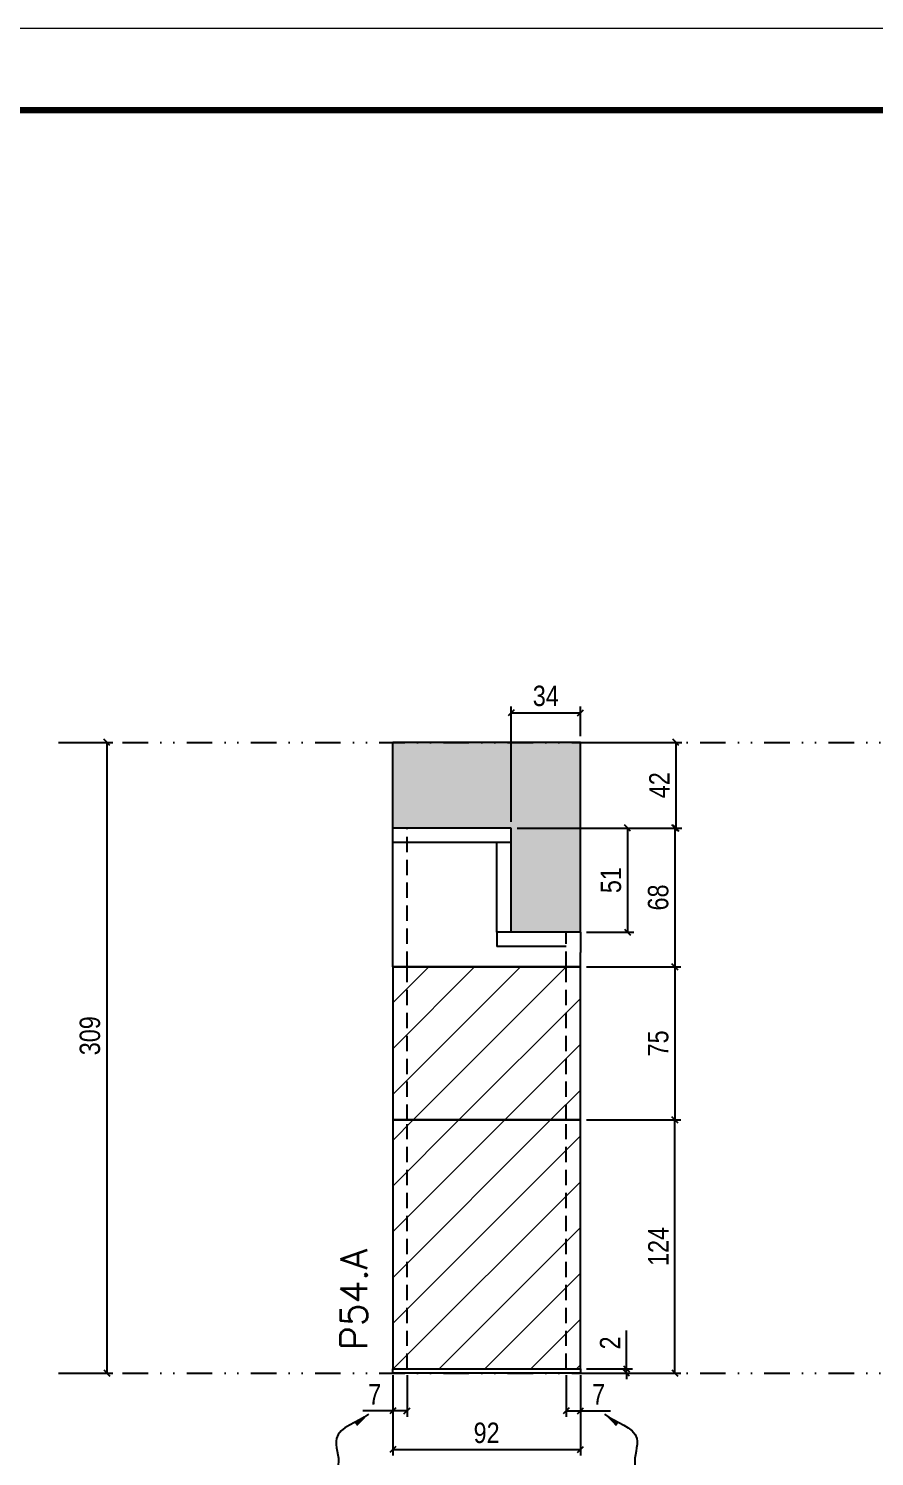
# Model space of a CAD drawing. Extents: x 2949 to 9203, y -16089 to 12527.
# Drawn here: x 3364 to 3778, y -13442 to -12742 of the extents above; entities that cross this region are included whole.
import ezdxf

# ---------------------------------------------------------------- set-up
doc = ezdxf.new("R2010")
doc.units = 0
for name, pattern in [('DASHED', [0.75, 0.5, -0.25]), ('DIVIDE2', [0.625, 0.25, -0.125, 0, -0.125, 0, -0.125]), ('HIDDEN', [0.375, 0.25, -0.125])]:
    doc.linetypes.add(name, pattern=pattern)
for name, color, linetype in [('COTA', 241, 'Continuous'), ('cotas', 4, 'Continuous'), ('Nível', 160, 'Continuous'), ('Painéis', 200, 'Continuous'), ('SARR_2.2x7', 40, 'Continuous'), ('Sarrafo de Pressão', 42, 'HIDDEN')]:
    doc.layers.add(name, color=color, linetype=linetype)
for name, color, linetype, lineweight in [('Folhas', 255, 'Continuous', 9), ('Hachura', 251, 'Continuous', 9), ('SARRAFO DE PRESSAO', 251, 'DASHED', 9), ('Texto Seção', 7, 'Continuous', 15)]:
    doc.layers.add(name, color=color, linetype=linetype, lineweight=lineweight)
doc.styles.add('COTA TECNICA', font='techl___.ttf', dxfattribs={"height": 10})
doc.styles.add('COTA TECNICA-50', font='techl___.ttf', dxfattribs={"height": 10})
doc.styles.add('REGUA-120', font='ROMANS.shx', dxfattribs={"height": 15})
doc.styles.get("Standard").update_dxf_attribs({"font": 'arial.ttf'})
doc.dimstyles.new('COTA PAINEL-50', dxfattribs={"dimtxt": 10, "dimasz": 3, "dimexe": 3, "dimexo": 3, "dimgap": 3, "dimtad": 1, "dimdec": 1, "dimzin": 12, "dimdsep": 46, "dimtxsty": 'COTA TECNICA-50', "dimblk1": 'OBLIQUE', "dimblk2": 'OBLIQUE', "dimsah": 1, "dimcen": 0.9, "dimclrd": 4, "dimclre": 4, "dimclrt": 240, "dimadec": 1, "dimazin": 3, "dimtfac": 1, "dimtdec": 1, "dimtmove": 0, "dimatfit": 3, "dimfxl": 1, "dimtolj": 1, "dimtzin": 12, "dimarcsym": 0})
doc.dimstyles.new('PAINEL', dxfattribs={"dimtxt": 10, "dimasz": 3, "dimexe": 3, "dimexo": 3, "dimgap": 3, "dimtad": 1, "dimdec": 1, "dimzin": 12, "dimdsep": 46, "dimtxsty": 'COTA TECNICA', "dimblk1": 'OBLIQUE', "dimblk2": 'OBLIQUE', "dimsah": 1, "dimcen": 0.9, "dimclrd": 4, "dimclre": 4, "dimclrt": 240, "dimadec": 1, "dimazin": 3, "dimtfac": 1, "dimtdec": 1, "dimtmove": 0, "dimatfit": 3, "dimfxl": 1, "dimtolj": 1, "dimtzin": 12, "dimarcsym": 0})
doc.dimstyles.get("Standard").update_dxf_attribs({"dimtxt": 0.18, "dimasz": 0.18, "dimexe": 0.18, "dimexo": 0.0625, "dimgap": 0.09, "dimtad": 0, "dimtih": 1, "dimtoh": 1, "dimdec": 4, "dimzin": 0, "dimdsep": 46, "dimtxsty": 'Standard', "dimcen": 0.09, "dimadec": 0, "dimazin": 0, "dimtfac": 1, "dimtdec": 4, "dimtofl": 0, "dimtmove": 0, "dimatfit": 3, "dimfxl": 1, "dimtolj": 1, "dimtzin": 0, "dimarcsym": 0})
pattern_1 = [(45, (-127662.416, -38793.522), (-11.2253202, 11.2253202), [])]

# ---------------------------------------------------------------- blocks, each defined once
blk = doc.blocks.new('9999999999')
at = {"layer": 'Folhas'}
blk.add_lwpolyline([(98138.98, 34190.21), (99623.98, 34190.21), (99623.98, 35240.21), (98138.98, 35240.21)], close=True, dxfattribs=at)
at = {"layer": 'Folhas', "color": 30, "const_width": 3}
blk.add_lwpolyline([(98213.98, 34230.21), (99583.98, 34230.21), (99583.98, 35200.21), (98213.98, 35200.21)], close=True, dxfattribs=at)
blk = doc.blocks.new('_Oblique')
at = {"color": 0, "linetype": 'ByBlock', "lineweight": -2}
blk.add_line((-0.5, -0.5), (0.5, 0.5), dxfattribs=at)
blk = doc.blocks.new('*D2991')
at = {"layer": 'cotas', "color": 4, "linetype": 'ByBlock', "lineweight": -2, "transparency": 16777216}
for p, q in [((3381.24, -13091.63), (3404.96, -13091.63)), ((3401.96, -13091.63), (3401.96, -13400.63)), ((3381.24, -13400.63), (3404.96, -13400.63))]:
    blk.add_line(p, q, dxfattribs=at)
at = {"layer": 'Defpoints', "color": 0, "linetype": 'ByBlock', "transparency": 16777216}
for p in [(3378.24, -13091.63), (3378.24, -13400.63), (3401.96, -13400.63)]:
    blk.add_point(p, dxfattribs=at)
at = {"layer": 'cotas', "color": 4, "linetype": 'ByBlock', "lineweight": -2, "transparency": 16777216, "xscale": 3, "yscale": 3, "zscale": 3}
for p, rotation in [((3401.96, -13091.63), 90), ((3401.96, -13400.63), 270)]:
    blk.add_blockref('_Oblique', p, dxfattribs=dict(at, rotation=rotation))
at = {"layer": 'cotas', "color": 240, "linetype": 'ByBlock', "transparency": 16777216, "insert": (3393.71, -13235.38), "char_height": 10, "attachment_point": 5, "rotation": 90, "style": 'COTA TECNICA'}
blk.add_mtext('\\A1;309', dxfattribs=at)
blk = doc.blocks.new('*D2977')
at = {"layer": 'COTA', "color": 4, "lineweight": -2, "transparency": 16777216}
for p, q in [((3542.09, -13401.63), (3542.09, -13441.09)), ((3634.09, -13401.63), (3634.09, -13441.09)), ((3542.09, -13438.09), (3634.09, -13438.09))]:
    blk.add_line(p, q, dxfattribs=at)
at = {"layer": 'Defpoints', "color": 0, "transparency": 16777216}
for p in [(3542.09, -13398.63), (3634.09, -13398.63), (3634.09, -13438.09)]:
    blk.add_point(p, dxfattribs=at)
at = {"layer": 'COTA', "color": 4, "lineweight": -2, "transparency": 16777216, "xscale": 3, "yscale": 3, "zscale": 3, "rotation": 180}
blk.add_blockref('_Oblique', (3542.09, -13438.09), dxfattribs=at)
at = {"layer": 'COTA', "color": 4, "lineweight": -2, "transparency": 16777216, "xscale": 3, "yscale": 3, "zscale": 3}
blk.add_blockref('_Oblique', (3634.09, -13438.09), dxfattribs=at)
at = {"layer": 'COTA', "color": 240, "transparency": 16777216, "insert": (3588.09, -13430), "char_height": 10, "attachment_point": 5, "style": 'COTA TECNICA'}
blk.add_mtext('\\A1;92', dxfattribs=at)
blk = doc.blocks.new('*D2978')
at = {"layer": 'COTA', "color": 4, "lineweight": -2, "transparency": 16777216}
for p, q in [((3542.09, -13403.63), (3542.09, -13422.14)), ((3549.09, -13401.63), (3549.09, -13422.14)), ((3542.09, -13419.14), (3527.36, -13419.14)), ((3549.09, -13419.14), (3542.09, -13419.14))]:
    blk.add_line(p, q, dxfattribs=at)
at = {"layer": 'Defpoints', "color": 0, "transparency": 16777216}
for p in [(3542.09, -13400.63), (3549.09, -13398.63), (3542.09, -13419.14)]:
    blk.add_point(p, dxfattribs=at)
at = {"layer": 'COTA', "color": 4, "lineweight": -2, "transparency": 16777216, "xscale": 3, "yscale": 3, "zscale": 3, "rotation": 180}
blk.add_blockref('_Oblique', (3542.09, -13419.14), dxfattribs=at)
at = {"layer": 'COTA', "color": 4, "lineweight": -2, "transparency": 16777216, "xscale": 3, "yscale": 3, "zscale": 3}
blk.add_blockref('_Oblique', (3549.09, -13419.14), dxfattribs=at)
at = {"layer": 'COTA', "color": 240, "transparency": 16777216, "insert": (3533.23, -13411.07), "char_height": 10, "attachment_point": 5, "style": 'COTA TECNICA-50'}
blk.add_mtext('\\A1;7', dxfattribs=at)
blk = doc.blocks.new('*D2979')
at = {"layer": 'COTA', "color": 4, "lineweight": -2, "transparency": 16777216}
for p, q in [((3627.09, -13401.63), (3627.09, -13422.14)), ((3634.09, -13403.63), (3634.09, -13422.14)), ((3627.09, -13419.14), (3634.09, -13419.14)), ((3634.09, -13419.14), (3648.82, -13419.14))]:
    blk.add_line(p, q, dxfattribs=at)
at = {"layer": 'Defpoints', "color": 0, "transparency": 16777216}
for p in [(3627.09, -13398.63), (3634.09, -13400.63), (3634.09, -13419.14)]:
    blk.add_point(p, dxfattribs=at)
at = {"layer": 'COTA', "color": 4, "lineweight": -2, "transparency": 16777216, "xscale": 3, "yscale": 3, "zscale": 3, "rotation": 180}
blk.add_blockref('_Oblique', (3627.09, -13419.14), dxfattribs=at)
at = {"layer": 'COTA', "color": 4, "lineweight": -2, "transparency": 16777216, "xscale": 3, "yscale": 3, "zscale": 3}
blk.add_blockref('_Oblique', (3634.09, -13419.14), dxfattribs=at)
at = {"layer": 'COTA', "color": 240, "transparency": 16777216, "insert": (3642.96, -13411.07), "char_height": 10, "attachment_point": 5, "style": 'COTA TECNICA-50'}
blk.add_mtext('\\A1;7', dxfattribs=at)
blk = doc.blocks.new('*D2980')
at = {"layer": 'COTA', "color": 4, "lineweight": -2, "transparency": 16777216}
for p, q in [((3637.09, -13276.63), (3683.33, -13276.63)), ((3680.33, -13400.63), (3680.33, -13276.63)), ((3637.09, -13400.63), (3683.33, -13400.63))]:
    blk.add_line(p, q, dxfattribs=at)
at = {"layer": 'Defpoints', "color": 0, "transparency": 16777216}
for p in [(3634.09, -13276.63), (3680.33, -13276.63), (3634.09, -13400.63)]:
    blk.add_point(p, dxfattribs=at)
at = {"layer": 'COTA', "color": 4, "lineweight": -2, "transparency": 16777216, "xscale": 3, "yscale": 3, "zscale": 3}
for p, rotation in [((3680.33, -13276.63), 90), ((3680.33, -13400.63), 270)]:
    blk.add_blockref('_Oblique', p, dxfattribs=dict(at, rotation=rotation))
at = {"layer": 'COTA', "color": 240, "transparency": 16777216, "insert": (3672.26, -13338.63), "char_height": 10, "attachment_point": 5, "rotation": 90, "style": 'COTA TECNICA-50'}
blk.add_mtext('\\A1;124', dxfattribs=at)
blk = doc.blocks.new('*D2981')
at = {"layer": 'COTA', "color": 4, "lineweight": -2, "transparency": 16777216}
for p, q in [((3656.62, -13398.63), (3656.62, -13379.83)), ((3637.09, -13398.63), (3659.62, -13398.63)), ((3637.09, -13400.63), (3659.62, -13400.63)), ((3656.62, -13400.63), (3656.62, -13398.63)), ((3656.62, -13400.63), (3656.62, -13403.63))]:
    blk.add_line(p, q, dxfattribs=at)
at = {"layer": 'Defpoints', "color": 0, "transparency": 16777216}
for p in [(3634.09, -13398.63), (3634.09, -13400.63), (3656.62, -13400.63)]:
    blk.add_point(p, dxfattribs=at)
at = {"layer": 'COTA', "color": 4, "lineweight": -2, "transparency": 16777216, "xscale": 3, "yscale": 3, "zscale": 3}
for p, rotation in [((3656.62, -13398.63), 270), ((3656.62, -13400.63), 90)]:
    blk.add_blockref('_Oblique', p, dxfattribs=dict(at, rotation=rotation))
at = {"layer": 'COTA', "color": 240, "transparency": 16777216, "insert": (3648.62, -13385.89), "char_height": 10, "attachment_point": 5, "rotation": 90, "style": 'COTA TECNICA-50'}
blk.add_mtext('\\A1;2', dxfattribs=at)
blk = doc.blocks.new('*D2982')
at = {"layer": 'COTA', "color": 4, "linetype": 'ByBlock', "lineweight": -2, "transparency": 16777216}
for p, q in [((3637.09, -13201.63), (3683.33, -13201.63)), ((3680.33, -13201.63), (3680.33, -13276.63)), ((3637.09, -13276.63), (3683.33, -13276.63))]:
    blk.add_line(p, q, dxfattribs=at)
at = {"layer": 'Defpoints', "color": 0, "linetype": 'ByBlock', "transparency": 16777216}
for p in [(3634.09, -13201.63), (3634.09, -13276.63), (3680.33, -13276.63)]:
    blk.add_point(p, dxfattribs=at)
at = {"layer": 'COTA', "color": 4, "linetype": 'ByBlock', "lineweight": -2, "transparency": 16777216, "xscale": 3, "yscale": 3, "zscale": 3}
for p, rotation in [((3680.33, -13201.63), 90), ((3680.33, -13276.63), 270)]:
    blk.add_blockref('_Oblique', p, dxfattribs=dict(at, rotation=rotation))
at = {"layer": 'COTA', "color": 240, "linetype": 'ByBlock', "transparency": 16777216, "insert": (3672.22, -13239.13), "char_height": 10, "attachment_point": 5, "rotation": 90, "style": 'COTA TECNICA'}
blk.add_mtext('\\A1;75', dxfattribs=at)
blk = doc.blocks.new('*D3234')
at = {"layer": 'COTA', "color": 4, "lineweight": -2, "transparency": 16777216}
for p, q in [((3603.09, -13133.63), (3683.33, -13133.63)), ((3680.33, -13133.63), (3680.33, -13201.63)), ((3637.09, -13201.63), (3683.33, -13201.63))]:
    blk.add_line(p, q, dxfattribs=at)
at = {"layer": 'Defpoints', "color": 0, "transparency": 16777216}
for p in [(3600.09, -13133.63), (3634.09, -13201.63), (3680.33, -13201.63)]:
    blk.add_point(p, dxfattribs=at)
at = {"layer": 'COTA', "color": 4, "lineweight": -2, "transparency": 16777216, "xscale": 3, "yscale": 3, "zscale": 3}
for p, rotation in [((3680.33, -13133.63), 90), ((3680.33, -13201.63), 270)]:
    blk.add_blockref('_Oblique', p, dxfattribs=dict(at, rotation=rotation))
at = {"layer": 'COTA', "color": 240, "transparency": 16777216, "insert": (3672.21, -13167.63), "char_height": 10, "attachment_point": 5, "rotation": 90, "style": 'COTA TECNICA-50'}
blk.add_mtext('\\A1;68', dxfattribs=at)
blk = doc.blocks.new('*D3236')
at = {"layer": 'COTA', "color": 4, "lineweight": -2, "transparency": 16777216}
for p, q in [((3637.09, -13091.63), (3683.83, -13091.63)), ((3680.83, -13091.63), (3680.83, -13133.63)), ((3603.09, -13133.63), (3683.83, -13133.63))]:
    blk.add_line(p, q, dxfattribs=at)
at = {"layer": 'Defpoints', "color": 0, "transparency": 16777216}
for p in [(3634.09, -13091.63), (3600.09, -13133.63), (3680.83, -13133.63)]:
    blk.add_point(p, dxfattribs=at)
at = {"layer": 'COTA', "color": 4, "lineweight": -2, "transparency": 16777216, "xscale": 3, "yscale": 3, "zscale": 3}
for p, rotation in [((3680.83, -13091.63), 90), ((3680.83, -13133.63), 270)]:
    blk.add_blockref('_Oblique', p, dxfattribs=dict(at, rotation=rotation))
at = {"layer": 'COTA', "color": 240, "transparency": 16777216, "insert": (3672.76, -13112.63), "char_height": 10, "attachment_point": 5, "rotation": 90, "style": 'COTA TECNICA-50'}
blk.add_mtext('\\A1;42', dxfattribs=at)
blk = doc.blocks.new('*D3237')
at = {"layer": 'COTA', "color": 4, "lineweight": -2, "transparency": 16777216}
for p, q in [((3603.09, -13133.63), (3660.16, -13133.63)), ((3657.16, -13133.63), (3657.16, -13184.63)), ((3637.09, -13184.63), (3660.16, -13184.63))]:
    blk.add_line(p, q, dxfattribs=at)
at = {"layer": 'Defpoints', "color": 0, "transparency": 16777216}
for p in [(3600.09, -13133.63), (3634.09, -13184.63), (3657.16, -13184.63)]:
    blk.add_point(p, dxfattribs=at)
at = {"layer": 'COTA', "color": 4, "lineweight": -2, "transparency": 16777216, "xscale": 3, "yscale": 3, "zscale": 3}
for p, rotation in [((3657.16, -13133.63), 90), ((3657.16, -13184.63), 270)]:
    blk.add_blockref('_Oblique', p, dxfattribs=dict(at, rotation=rotation))
at = {"layer": 'COTA', "color": 240, "transparency": 16777216, "insert": (3649.05, -13159.13), "char_height": 10, "attachment_point": 5, "rotation": 90, "style": 'COTA TECNICA-50'}
blk.add_mtext('\\A1;51', dxfattribs=at)
blk = doc.blocks.new('*D3235')
at = {"layer": 'COTA', "color": 4, "lineweight": -2, "transparency": 16777216}
for p, q in [((3600.09, -13130.63), (3600.09, -13074.14)), ((3634.09, -13088.63), (3634.09, -13074.14)), ((3600.09, -13077.14), (3634.09, -13077.14))]:
    blk.add_line(p, q, dxfattribs=at)
at = {"layer": 'Defpoints', "color": 0, "transparency": 16777216}
for p in [(3634.09, -13077.14), (3634.09, -13091.63), (3600.09, -13133.63)]:
    blk.add_point(p, dxfattribs=at)
at = {"layer": 'COTA', "color": 4, "lineweight": -2, "transparency": 16777216, "xscale": 3, "yscale": 3, "zscale": 3, "rotation": 180}
blk.add_blockref('_Oblique', (3600.09, -13077.14), dxfattribs=at)
at = {"layer": 'COTA', "color": 4, "lineweight": -2, "transparency": 16777216, "xscale": 3, "yscale": 3, "zscale": 3}
blk.add_blockref('_Oblique', (3634.09, -13077.14), dxfattribs=at)
at = {"layer": 'COTA', "color": 240, "transparency": 16777216, "insert": (3617.09, -13068.92), "char_height": 10, "attachment_point": 5, "style": 'COTA TECNICA-50'}
blk.add_mtext('\\A1;34', dxfattribs=at)

msp = doc.modelspace()

# ---------------------------------------------------------------- hatches: boundary and pattern name
at = {"layer": 'COTA', "linetype": 'ByBlock'}
h = msp.add_hatch(dxfattribs=at)
h.set_pattern_fill('AR-CONC', color=256, scale=0.03)
h.set_pattern_definition([(50, (-6.3015, -11536.751), (5.46554, -0.4781726), [0.5715, -6.2865]), (355, (-6.3015, -11536.751), (-1.057303, 5.731705), [0.4572, -5.0292175]), (100.45144, (-5.846, -11536.791), (4.4082374, 5.2535326), [0.4857, -5.342707]), (46.1842, (-6.3015, -11535.227), (8.132371, -1.26127), [0.85725, -9.42975]), (96.63556, (-5.624, -11535.332), (7.122124, 7.422784), [0.72855, -8.014068]), (351.18415, (-6.3015, -11535.227), (7.122124, 7.422784), [0.685799, -7.543792]), (21, (-5.5395, -11535.608), (4.5484317, -3.067956), [0.5715, -6.2865]), (326, (-5.5395, -11535.608), (1.854061, 5.525639), [0.4572, -5.0292]), (71.45144, (-5.1604, -11535.864), (6.4024926, 2.457683), [0.4857, -5.342698]), (37.5, (-6.3015, -11536.751), (0.0926581, 2.5366512), [0, -4.96824, 0, -5.1054, 0, -5.04825]), (7.5, (-6.3015, -11536.751), (2.0045899, 3.0054172), [0, -2.91084, 0, -4.85394, 0, -1.92405]), (327.5, (-8.0007, -11536.751), (4.0677179, -0.1718623), [0, -1.905, 0, -5.9436, 0, -7.8867]), (317.5, (-8.7627, -11536.751), (4.4438754, 0.7627947), [0, -2.4765, 0, -3.94716, 0, -5.6007])])
h.paths.add_polyline_path([(3634.09, -13091.63), (3542.09, -13091.63), (3542.09, -13133.63), (3600.09, -13133.63), (3600.09, -13184.63), (3634.09, -13184.63)])
at = {"layer": 'Hachura', "linetype": 'ByBlock'}
h = msp.add_hatch(dxfattribs=at)
h.set_pattern_fill('ANSI31', color=256, scale=5)
h.set_pattern_definition(pattern_1)
h.paths.add_polyline_path([(3542.09, -13201.63), (3542.09, -13276.63), (3634.09, -13276.63), (3634.09, -13201.63)])
h = msp.add_hatch(dxfattribs=at)
h.set_pattern_fill('ANSI31', color=256, scale=5)
h.set_pattern_definition(pattern_1)
h.paths.add_polyline_path([(3634.09, -13276.63), (3542.09, -13276.63), (3542.09, -13398.63), (3634.09, -13398.63)])

# ---------------------------------------------------------------- linework, layer by layer
at = {"layer": 'COTA', "linetype": 'ByBlock'}
for p, q in [((3542.09, -13133.63), (3542.09, -13091.63)), ((3634.09, -13091.63), (3542.09, -13091.63)), ((3634.09, -13184.63), (3634.09, -13091.63))]:
    msp.add_line(p, q, dxfattribs=at)
at = {"layer": 'Nível', "color": 4, "linetype": 'DIVIDE2', "ltscale": 50}
for p, q in [((3378.24, -13091.63), (4388.58, -13091.63)), ((3378.24, -13400.63), (4388.58, -13400.63))]:
    msp.add_line(p, q, dxfattribs=at)
at = {"layer": 'Painéis'}
for p, q in [((3600.09, -13133.63), (3542.09, -13133.63)), ((3542.09, -13195.63), (3542.09, -13133.63)), ((3600.09, -13184.63), (3600.09, -13133.63)), ((3634.09, -13184.63), (3600.09, -13184.63)), ((3634.09, -13184.63), (3634.09, -13194.63)), ((3542.09, -13201.63), (3542.09, -13195.63)), ((3634.09, -13201.63), (3634.09, -13194.63))]:
    msp.add_line(p, q, dxfattribs=at)
at = {"layer": 'Painéis', "linetype": 'ByBlock'}
msp.add_line((3542.09, -13201.63), (3634.09, -13201.63), dxfattribs=at)
at = {"layer": 'Painéis'}
for points in [[(3542.09, -13276.63), (3634.09, -13276.63), (3634.09, -13201.63), (3542.09, -13201.63)], [(3542.09, -13398.63), (3634.09, -13398.63), (3634.09, -13276.63), (3542.09, -13276.63)], [(3542.09, -13398.63), (3634.09, -13398.63), (3634.09, -13400.63), (3542.09, -13400.63)]]:
    msp.add_lwpolyline(points, close=True, dxfattribs=at)
at = {"layer": 'SARR_2.2x7'}
for p, q in [((3600.09, -13140.63), (3542.09, -13140.63)), ((3593.09, -13184.63), (3593.09, -13140.63)), ((3600.09, -13184.63), (3593.09, -13184.63)), ((3593.09, -13184.63), (3593.09, -13191.63)), ((3627.09, -13191.63), (3593.09, -13191.63))]:
    msp.add_line(p, q, dxfattribs=at)
at = {"layer": 'Sarrafo de Pressão', "ltscale": 30}
for p, q in [((3549.09, -13201.63), (3549.09, -13133.63)), ((3627.09, -13201.63), (3627.09, -13184.63)), ((3549.09, -13276.63), (3549.09, -13201.63)), ((3627.09, -13276.63), (3627.09, -13201.63)), ((3549.09, -13398.63), (3549.09, -13276.63)), ((3627.09, -13398.63), (3627.09, -13276.63))]:
    msp.add_line(p, q, dxfattribs=at)

# ---------------------------------------------------------------- block references
at = {"layer": 'SARRAFO DE PRESSAO', "color": 6, "linetype": 'ByBlock'}
msp.add_blockref('9999999999', (-95189.94, -47982.12), dxfattribs=at)

# ---------------------------------------------------------------- texts
at = {"layer": 'Texto Seção', "insert": (3529.47, -13389.38), "char_height": 13, "width": 285.3299, "attachment_point": 7, "rotation": 90, "style": 'REGUA-120'}
msp.add_mtext('P54.A', dxfattribs=at)

# ---------------------------------------------------------------- dimensions: what is measured, and where the dimension line sits
at = {"layer": 'COTA'}
for base, p1, p2, picture, middle in [((3634.09, -13077.14), (3600.09, -13133.63), (3634.09, -13091.63), '*D3235', (3617.09, -13068.92)), ((3634.09, -13419.14), (3627.09, -13398.63), (3634.09, -13400.63), '*D2979', (3642.96, -13411.07))]:
    dim = msp.add_linear_dim(base=base, p1=p1, p2=p2, dimstyle='COTA PAINEL-50', dxfattribs=at)
    dim.commit()
    dim.dimension.update_dxf_attribs({"geometry": picture, "text_midpoint": middle})
for base, p1, p2, angle, picture, middle in [((3680.83, -13133.63), (3634.09, -13091.63), (3600.09, -13133.63), 90, '*D3236', (3672.76, -13112.63)), ((3680.33, -13201.63), (3600.09, -13133.63), (3634.09, -13201.63), 90, '*D3234', (3672.21, -13167.63)), ((3657.16, -13184.63), (3600.09, -13133.63), (3634.09, -13184.63), 90, '*D3237', (3649.05, -13159.13)), ((3680.33, -13276.63), (3634.09, -13400.63), (3634.09, -13276.63), 90, '*D2980', (3672.26, -13338.63)), ((3542.09, -13419.14), (3549.09, -13398.63), (3542.09, -13400.63), 180, '*D2978', (3533.23, -13411.07))]:
    dim = msp.add_linear_dim(base=base, p1=p1, p2=p2, angle=angle, dimstyle='COTA PAINEL-50', dxfattribs=at)
    dim.commit()
    dim.dimension.update_dxf_attribs({"geometry": picture, "text_midpoint": middle})
at = {"layer": 'COTA', "linetype": 'ByBlock'}
dim = msp.add_linear_dim(base=(3680.33, -13276.63), p1=(3634.09, -13201.63), p2=(3634.09, -13276.63), angle=90, dimstyle='PAINEL', dxfattribs=at)
dim.commit()
dim.dimension.update_dxf_attribs({"geometry": '*D2982', "text_midpoint": (3672.22, -13239.13)})
at = {"layer": 'COTA'}
dim = msp.add_linear_dim(base=(3656.62, -13400.63), p1=(3634.09, -13398.63), p2=(3634.09, -13400.63), angle=90, dimstyle='COTA PAINEL-50', dxfattribs=at)
dim.commit()
dim.dimension.update_dxf_attribs({"geometry": '*D2981', "text_midpoint": (3656.62, -13385.89), "dimtype": 160})
dim = msp.add_linear_dim(base=(3634.09, -13438.09), p1=(3542.09, -13398.63), p2=(3634.09, -13398.63), dimstyle='PAINEL', override={"dimarcsym": 2}, dxfattribs=at)
dim.commit()
dim.dimension.update_dxf_attribs({"geometry": '*D2977', "text_midpoint": (3588.09, -13430)})
at = {"layer": 'cotas', "linetype": 'ByBlock'}
dim = msp.add_linear_dim(base=(3401.96, -13400.63), p1=(3378.24, -13091.63), p2=(3378.24, -13400.63), angle=90, dimstyle='PAINEL', dxfattribs=at)
dim.commit()
dim.dimension.update_dxf_attribs({"geometry": '*D2991', "text_midpoint": (3401.96, -13235.38), "dimtype": 160})

# ---------------------------------------------------------------- leaders
at = {"layer": 'COTA', "path_type": 1}
for points in [[(3530.26, -13420.82), (3514.48, -13432.65), (3515.4, -13445.66), (3509.85, -13455.44)], [(3645.92, -13420.82), (3661.71, -13432.65), (3660.78, -13445.66), (3666.33, -13455.44)]]:
    msp.add_leader(points, dimstyle='Standard', override={"dimasz": 8}, dxfattribs=at)

doc.saveas('drawing.dxf')
